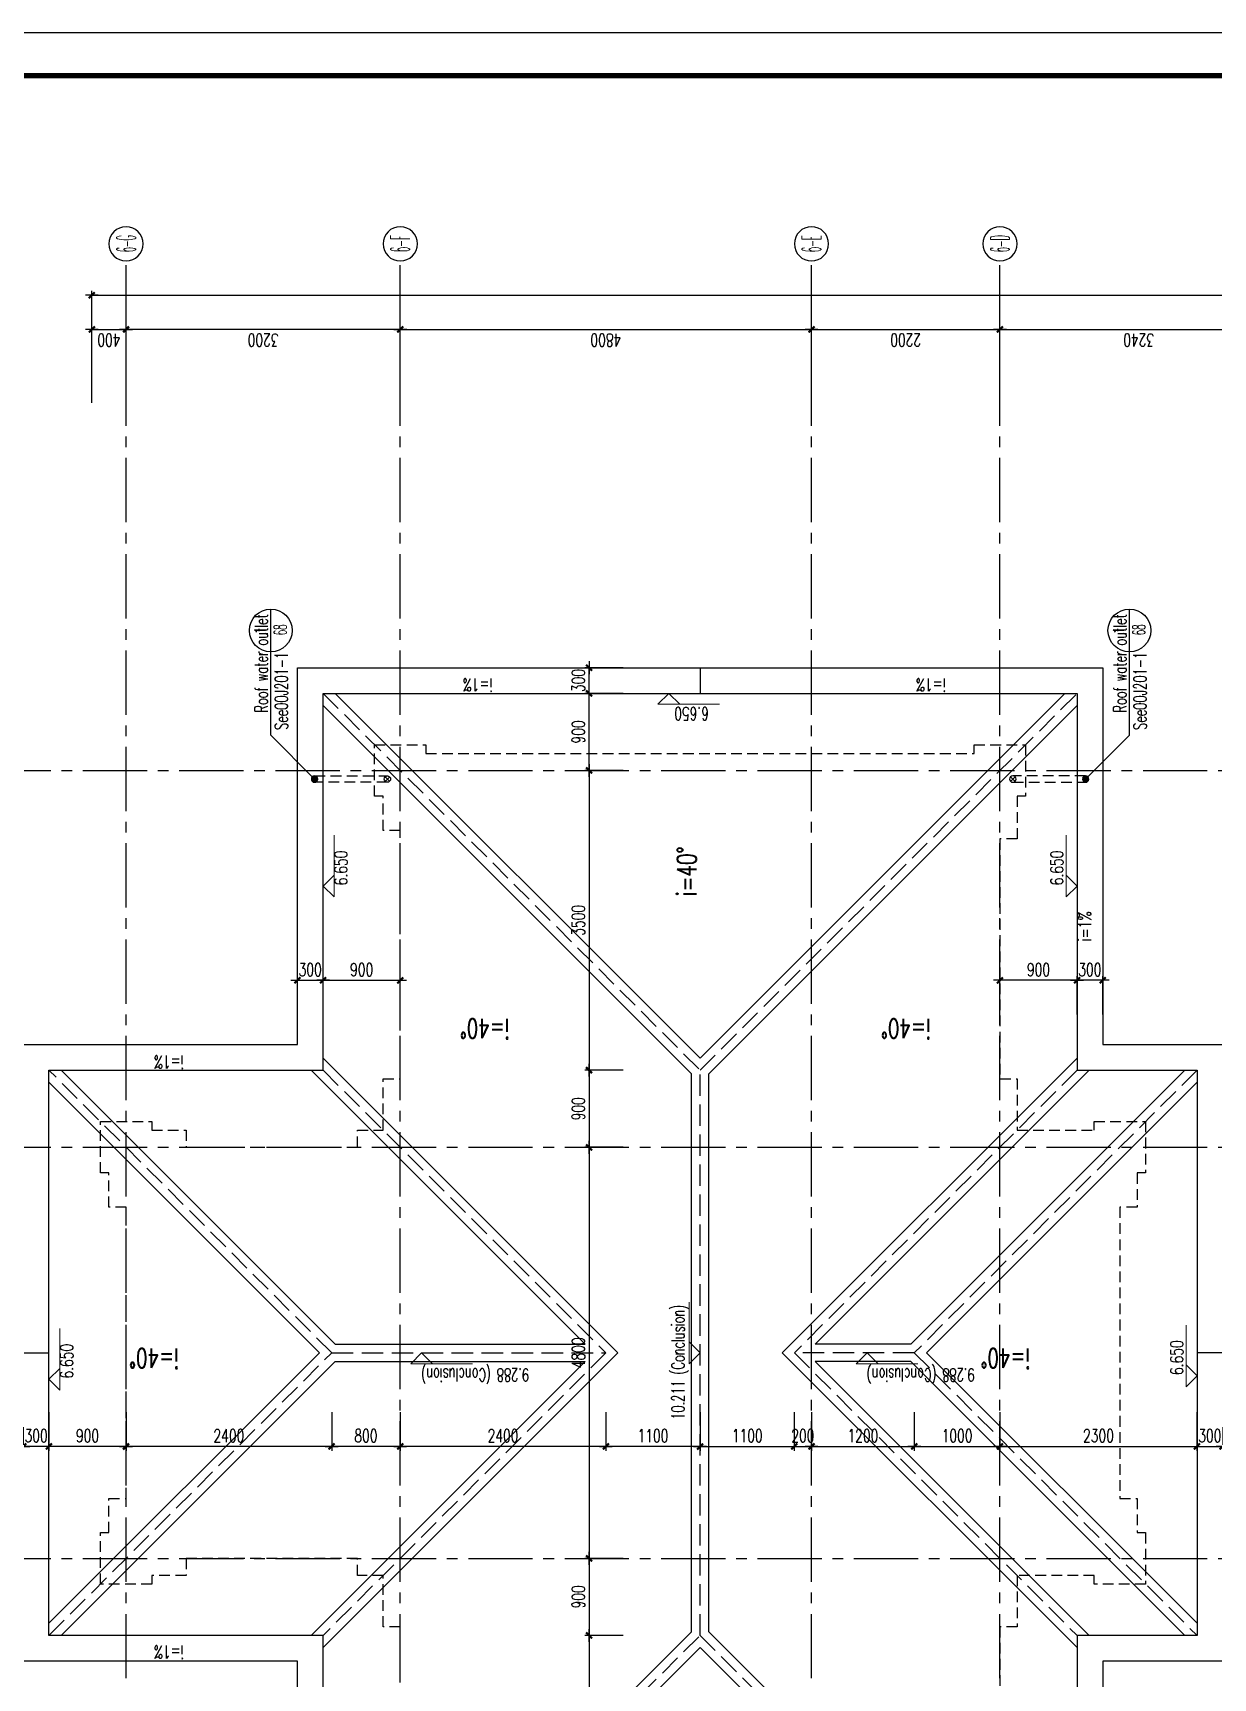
# Model space of a CAD drawing. Extents: x -176901 to -116100, y 26213 to 68263.
# Drawn here: x -165245 to -151470, y 49052 to 68263 of the extents above; entities that cross this region are included whole.
import ezdxf
from ezdxf.enums import TextEntityAlignment as Align

# ---------------------------------------------------------------- set-up
doc = ezdxf.new("R2010")
doc.units = 0
doc.header["$LTSCALE"] = 1000
doc.header["$MEASUREMENT"] = 0
for name, pattern in [('ACAD_ISO08W100', [36, 24, -3, 6, -3]), ('DASH', [0.35, 0.25, -0.1]), ('HIDDEN2', [0.1875, 0.125, -0.0625]), ('Plans$0$CENTER2', [1.125, 0.75, -0.125, 0.125, -0.125])]:
    doc.linetypes.add(name, pattern=pattern)
doc.layers.get('0').update_dxf_attribs({"linetype": 'CONTINUOUS'})
doc.layers.get('Defpoints').update_dxf_attribs({"linetype": 'CONTINUOUS'})
for name, color, linetype in [('A-AXIS', 3, 'CONTINUOUS'), ('A-AXIS-TEXT', 7, 'CONTINUOUS'), ('A-DIM', 201, 'CONTINUOUS'), ('A-DOTE', 8, 'ACAD_ISO08W100'), ('A-FIN-GRAN', 34, 'CONTINUOUS'), ('A-NOTE', 150, 'CONTINUOUS'), ('A-NOTE-CN', 150, 'CONTINUOUS'), ('A-PUB-DIM', 3, 'CONTINUOUS'), ('A-RAIN', 6, 'CONTINUOUS'), ('A-ROOF', 7, 'CONTINUOUS'), ('A-TEXT-CN', 31, 'CONTINUOUS'), ('Plans$0$Grid', 9, 'Plans$0$CENTER2'), ('图框', 7, 'CONTINUOUS')]:
    doc.layers.add(name, color=color, linetype=linetype)
doc.layers.add('A-LEVEL', color=135, linetype='CONTINUOUS', lineweight=0)
doc.styles.add('_HZTXT', font='tjromans.shx', dxfattribs={"width": 0.7, "bigfont": 'tjhztxt.shx'})
doc.styles.add('COMPLEX', font='COMPLEX')
doc.styles.add('DIM_FONT', font='SIMPLEX', dxfattribs={"width": 0.7, "bigfont": 'GBCBIG'})
doc.styles.add('PRC-S', font='tjromans.shx', dxfattribs={"width": 0.7, "bigfont": 'tjhztxt.shx'})
doc.styles.add('TJHZTXT', font='tjromans.shx', dxfattribs={"width": 0.8, "bigfont": 'tjhztxt.shx'})
doc.styles.add('TONGJI-FONT', font='simplex.shx', dxfattribs={"width": 0.65})
doc.styles.add('zjz', font='tjromans.shx', dxfattribs={"width": 0.7, "height": 500, "bigfont": 'tjhztxt.shx'})
doc.dimstyles.new('DIM100', dxfattribs={"dimscale": 100, "dimtxt": 3, "dimasz": 0.01, "dimexe": 1, "dimexo": 1, "dimgap": 1, "dimtad": 1, "dimdec": 0, "dimtxsty": 'DIM_FONT', "dimblk1": '_DIMX', "dimblk2": '_DIMX', "dimsah": 1, "dimcen": 0.01, "dimclrd": 256, "dimclre": 256, "dimclrt": 7, "dimazin": 3, "dimtfac": 1, "dimtdec": 0, "dimtix": 1, "dimtmove": 2, "dimatfit": 3, "dimldrblk": '_DIMX', "dimfxl": 0, "dimtzin": 5, "dimarcsym": 0})

# ---------------------------------------------------------------- blocks, each defined once
blk = doc.blocks.new('_DIMX')
blk.add_line((-150, 0), (150, 0))
at = {"const_width": 50}
blk.add_lwpolyline([(-70, -70), (70, 70)], dxfattribs=at)
blk = doc.blocks.new('*D25')
at = {"layer": 'A-PUB-DIM', "lineweight": -2}
for p, q in [((7251, 16240), (7852, 16240)), ((7802, 16239), (7802, 11440)), ((7251, 11440), (7852, 11440))]:
    blk.add_line(p, q, dxfattribs=at)
at = {"layer": 'Defpoints', "color": 0}
for p in [(7201, 16240), (7201, 11440), (7802, 11440)]:
    blk.add_point(p, dxfattribs=at)
at = {"layer": 'A-PUB-DIM', "lineweight": -2, "xscale": 0.5, "yscale": 0.5, "zscale": 0.5}
for p, rotation in [((7802, 16240), 90), ((7802, 11440), 270)]:
    blk.add_blockref('_DIMX', p, dxfattribs=dict(at, rotation=rotation))
at = {"layer": 'A-PUB-DIM', "insert": (7677, 13840), "char_height": 150, "attachment_point": 5, "rotation": 90, "style": 'DIM_FONT'}
blk.add_mtext('\\A1;4800', dxfattribs=at)
blk = doc.blocks.new('*D26')
at = {"layer": 'A-PUB-DIM', "lineweight": -2}
for p, q in [((7251, 11440), (7852, 11440)), ((7802, 11439), (7802, 9240)), ((7251, 9240), (7852, 9240))]:
    blk.add_line(p, q, dxfattribs=at)
at = {"layer": 'Defpoints', "color": 0}
for p in [(7201, 11440), (7201, 9240), (7802, 9240)]:
    blk.add_point(p, dxfattribs=at)
at = {"layer": 'A-PUB-DIM', "lineweight": -2, "xscale": 0.5, "yscale": 0.5, "zscale": 0.5}
for p, rotation in [((7802, 11440), 90), ((7802, 9240), 270)]:
    blk.add_blockref('_DIMX', p, dxfattribs=dict(at, rotation=rotation))
at = {"layer": 'A-PUB-DIM', "insert": (7677, 10340), "char_height": 150, "attachment_point": 5, "rotation": 90, "style": 'DIM_FONT'}
blk.add_mtext('\\A1;2200', dxfattribs=at)
blk = doc.blocks.new('*D27')
at = {"layer": 'A-PUB-DIM', "lineweight": -2}
for p, q in [((7251, 9240), (7852, 9240)), ((7802, 9239), (7802, 6001)), ((7251, 6000), (7852, 6000))]:
    blk.add_line(p, q, dxfattribs=at)
at = {"layer": 'Defpoints', "color": 0}
for p in [(7201, 9240), (7201, 6000), (7802, 6000)]:
    blk.add_point(p, dxfattribs=at)
at = {"layer": 'A-PUB-DIM', "lineweight": -2, "xscale": 0.5, "yscale": 0.5, "zscale": 0.5}
for p, rotation in [((7802, 9240), 90), ((7802, 6000), 270)]:
    blk.add_blockref('_DIMX', p, dxfattribs=dict(at, rotation=rotation))
at = {"layer": 'A-PUB-DIM', "insert": (7677, 7620), "char_height": 150, "attachment_point": 5, "rotation": 90, "style": 'DIM_FONT'}
blk.add_mtext('\\A1;3240', dxfattribs=at)
blk = doc.blocks.new('*D30')
at = {"layer": 'A-PUB-DIM', "lineweight": -2}
for p, q in [((6943, 19840), (8252, 19840)), ((8202, 19840), (8202, -10799)), ((6943, -10800), (8252, -10800))]:
    blk.add_line(p, q, dxfattribs=at)
at = {"layer": 'Defpoints', "color": 0}
for p in [(6893, 19840), (6893, -10800), (8202, -10800)]:
    blk.add_point(p, dxfattribs=at)
at = {"layer": 'A-PUB-DIM', "lineweight": -2, "xscale": 0.5, "yscale": 0.5, "zscale": 0.5}
for p, rotation in [((8202, 19840), 90), ((8202, -10800), 270)]:
    blk.add_blockref('_DIMX', p, dxfattribs=dict(at, rotation=rotation))
at = {"layer": 'A-PUB-DIM', "insert": (8077, 4520), "char_height": 150, "attachment_point": 5, "rotation": 90, "style": 'DIM_FONT'}
blk.add_mtext('\\A1;30640', dxfattribs=at)
blk = doc.blocks.new('_AXISO')
blk.add_circle((0, 0), 0.5)
at = {"layer": 'A-AXIS-TEXT', "style": 'COMPLEX', "width": 1.041667}
blk.add_attdef('A', text='', height=0.56, dxfattribs=at).set_placement((-0.25, -0.28), (0.25, -0.28), align=Align.FIT)
blk = doc.blocks.new('*D38')
at = {"layer": 'A-PUB-DIM', "lineweight": -2}
for p, q in [((7251, 19440), (7852, 19440)), ((7802, 16240), (7802, 19439)), ((7251, 16240), (7852, 16240))]:
    blk.add_line(p, q, dxfattribs=at)
at = {"layer": 'Defpoints', "color": 0}
for p in [(7201, 19440), (7802, 19440), (7201, 16240)]:
    blk.add_point(p, dxfattribs=at)
at = {"layer": 'A-PUB-DIM', "lineweight": -2, "xscale": 0.5, "yscale": 0.5, "zscale": 0.5}
for p, rotation in [((7802, 19440), 90), ((7802, 16240), 270)]:
    blk.add_blockref('_DIMX', p, dxfattribs=dict(at, rotation=rotation))
at = {"layer": 'A-PUB-DIM', "insert": (7677, 17840), "char_height": 150, "attachment_point": 5, "rotation": 90, "style": 'DIM_FONT'}
blk.add_mtext('\\A1;3200', dxfattribs=at)
blk = doc.blocks.new('*D41')
at = {"layer": 'A-PUB-DIM', "lineweight": -2}
for p, q in [((7251, 19840), (7852, 19840)), ((7802, 19840), (7802, 19440)), ((7251, 19440), (7852, 19440))]:
    blk.add_line(p, q, dxfattribs=at)
at = {"layer": 'Defpoints', "color": 0}
for p in [(7201, 19840), (7201, 19440), (7802, 19440)]:
    blk.add_point(p, dxfattribs=at)
at = {"layer": 'A-PUB-DIM', "lineweight": -2, "xscale": 0.5, "yscale": 0.5, "zscale": 0.5}
for p, rotation in [((7802, 19840), 90), ((7802, 19440), 270)]:
    blk.add_blockref('_DIMX', p, dxfattribs=dict(at, rotation=rotation))
at = {"layer": 'A-PUB-DIM', "insert": (7677, 19640), "char_height": 150, "attachment_point": 5, "rotation": 90, "style": 'DIM_FONT'}
blk.add_mtext('\\A1;400', dxfattribs=at)
blk = doc.blocks.new('A$C27EA7CCC')
at = {"layer": 'A-LEVEL', "linetype": 'ByBlock'}
blk.add_lwpolyline([(1018, 509), (509, 0), (0, 509), (2880, 509)], dxfattribs=at)
at = {"layer": 'A-LEVEL', "style": 'zjz', "width": 0.7}
for tag, p in [('-6.000（建筑）', (3635, 1346)), ('-6.300（结构）', (3635, 645))]:
    blk.add_attdef(tag, text='', height=600, dxfattribs=at).set_placement(p, align=Align.RIGHT)
blk = doc.blocks.new('RAIN PIPE@100x100')
for p, q in [((-27, -27), (27, 27)), ((-27, 27), (27, -27))]:
    blk.add_line(p, q)
blk.add_circle((0, 0), 37.5)
blk = doc.blocks.new('*D42')
at = {"layer": 'A-DIM', "lineweight": -2}
for p, q in [((-158354, 49550), (-158804, 49550)), ((-158754, 49550), (-158754, 46051)), ((-158354, 46050), (-158804, 46050))]:
    blk.add_line(p, q, dxfattribs=at)
at = {"layer": 'Defpoints', "color": 0}
for p in [(-158304, 49550), (-158754, 46050), (-158304, 46050)]:
    blk.add_point(p, dxfattribs=at)
at = {"layer": 'A-DIM', "lineweight": -2, "xscale": 0.5, "yscale": 0.5, "zscale": 0.5}
for p, rotation in [((-158754, 49550), 90), ((-158754, 46050), 270)]:
    blk.add_blockref('_DIMX', p, dxfattribs=dict(at, rotation=rotation))
at = {"layer": 'A-DIM', "insert": (-158879, 47800), "char_height": 150, "attachment_point": 5, "rotation": 90, "style": 'DIM_FONT'}
blk.add_mtext('\\A1;3500', dxfattribs=at)
blk = doc.blocks.new('*D43')
at = {"layer": 'A-DIM', "lineweight": -2}
for p, q in [((-158354, 50450), (-158804, 50450)), ((-158754, 50450), (-158754, 49551)), ((-158354, 49550), (-158804, 49550))]:
    blk.add_line(p, q, dxfattribs=at)
at = {"layer": 'Defpoints', "color": 0}
for p in [(-158304, 50450), (-158754, 49550), (-158304, 49550)]:
    blk.add_point(p, dxfattribs=at)
at = {"layer": 'A-DIM', "lineweight": -2, "xscale": 0.5, "yscale": 0.5, "zscale": 0.5}
for p, rotation in [((-158754, 50450), 90), ((-158754, 49550), 270)]:
    blk.add_blockref('_DIMX', p, dxfattribs=dict(at, rotation=rotation))
at = {"layer": 'A-DIM', "insert": (-158879, 50000), "char_height": 150, "attachment_point": 5, "rotation": 90, "style": 'DIM_FONT'}
blk.add_mtext('\\A1;900', dxfattribs=at)
blk = doc.blocks.new('*D44')
at = {"layer": 'A-DIM', "lineweight": -2}
for p, q in [((-158354, 55250), (-158804, 55250)), ((-158754, 55250), (-158754, 50451)), ((-158354, 50450), (-158804, 50450))]:
    blk.add_line(p, q, dxfattribs=at)
at = {"layer": 'Defpoints', "color": 0}
for p in [(-158304, 55250), (-158754, 50450), (-158304, 50450)]:
    blk.add_point(p, dxfattribs=at)
at = {"layer": 'A-DIM', "lineweight": -2, "xscale": 0.5, "yscale": 0.5, "zscale": 0.5}
for p, rotation in [((-158754, 55250), 90), ((-158754, 50450), 270)]:
    blk.add_blockref('_DIMX', p, dxfattribs=dict(at, rotation=rotation))
at = {"layer": 'A-DIM', "insert": (-158879, 52850), "char_height": 150, "attachment_point": 5, "rotation": 90, "style": 'DIM_FONT'}
blk.add_mtext('\\A1;4800', dxfattribs=at)
blk = doc.blocks.new('*D45')
at = {"layer": 'A-DIM', "lineweight": -2}
for p, q in [((-158354, 56150), (-158804, 56150)), ((-158754, 56150), (-158754, 55251)), ((-158354, 55250), (-158804, 55250))]:
    blk.add_line(p, q, dxfattribs=at)
at = {"layer": 'Defpoints', "color": 0}
for p in [(-158304, 56150), (-158754, 55250), (-158304, 55250)]:
    blk.add_point(p, dxfattribs=at)
at = {"layer": 'A-DIM', "lineweight": -2, "xscale": 0.5, "yscale": 0.5, "zscale": 0.5}
for p, rotation in [((-158754, 56150), 90), ((-158754, 55250), 270)]:
    blk.add_blockref('_DIMX', p, dxfattribs=dict(at, rotation=rotation))
at = {"layer": 'A-DIM', "insert": (-158879, 55700), "char_height": 150, "attachment_point": 5, "rotation": 90, "style": 'DIM_FONT'}
blk.add_mtext('\\A1;900', dxfattribs=at)
blk = doc.blocks.new('*D46')
at = {"layer": 'A-DIM', "lineweight": -2}
for p, q in [((-158354, 59650), (-158804, 59650)), ((-158754, 59650), (-158754, 56151)), ((-158354, 56150), (-158804, 56150))]:
    blk.add_line(p, q, dxfattribs=at)
at = {"layer": 'Defpoints', "color": 0}
for p in [(-158304, 59650), (-158754, 56150), (-158304, 56150)]:
    blk.add_point(p, dxfattribs=at)
at = {"layer": 'A-DIM', "lineweight": -2, "xscale": 0.5, "yscale": 0.5, "zscale": 0.5}
for p, rotation in [((-158754, 59650), 90), ((-158754, 56150), 270)]:
    blk.add_blockref('_DIMX', p, dxfattribs=dict(at, rotation=rotation))
at = {"layer": 'A-DIM', "insert": (-158879, 57900), "char_height": 150, "attachment_point": 5, "rotation": 90, "style": 'DIM_FONT'}
blk.add_mtext('\\A1;3500', dxfattribs=at)
blk = doc.blocks.new('*D47')
at = {"layer": 'A-DIM', "lineweight": -2}
for p, q in [((-157458, 52157), (-157458, 51707)), ((-156358, 52157), (-156358, 51707)), ((-157457, 51757), (-156358, 51757))]:
    blk.add_line(p, q, dxfattribs=at)
at = {"layer": 'Defpoints', "color": 0}
for p in [(-157458, 52207), (-156358, 52207), (-156358, 51757)]:
    blk.add_point(p, dxfattribs=at)
at = {"layer": 'A-DIM', "lineweight": -2, "xscale": 0.5, "yscale": 0.5, "zscale": 0.5, "rotation": 180}
blk.add_blockref('_DIMX', (-157458, 51757), dxfattribs=at)
at = {"layer": 'A-DIM', "lineweight": -2, "xscale": 0.5, "yscale": 0.5, "zscale": 0.5}
blk.add_blockref('_DIMX', (-156358, 51757), dxfattribs=at)
at = {"layer": 'A-DIM', "insert": (-156908, 51882), "char_height": 150, "attachment_point": 5, "style": 'DIM_FONT'}
blk.add_mtext('\\A1;1100', dxfattribs=at)
blk = doc.blocks.new('*D48')
at = {"layer": 'A-DIM', "lineweight": -2}
for p, q in [((-156358, 52157), (-156358, 51707)), ((-156158, 52157), (-156158, 51707)), ((-156358, 51757), (-156359, 51757)), ((-156358, 51757), (-156158, 51757)), ((-156157, 51757), (-156157, 51757))]:
    blk.add_line(p, q, dxfattribs=at)
at = {"layer": 'Defpoints', "color": 0}
for p in [(-156358, 52207), (-156158, 52207), (-156158, 51757)]:
    blk.add_point(p, dxfattribs=at)
at = {"layer": 'A-DIM', "lineweight": -2, "xscale": 0.5, "yscale": 0.5, "zscale": 0.5}
blk.add_blockref('_DIMX', (-156358, 51757), dxfattribs=at)
at = {"layer": 'A-DIM', "lineweight": -2, "xscale": 0.5, "yscale": 0.5, "zscale": 0.5, "rotation": 180}
blk.add_blockref('_DIMX', (-156158, 51757), dxfattribs=at)
at = {"layer": 'A-DIM', "insert": (-156258, 51882), "char_height": 150, "attachment_point": 5, "style": 'DIM_FONT'}
blk.add_mtext('\\A1;200', dxfattribs=at)
blk = doc.blocks.new('*D49')
at = {"layer": 'A-DIM', "lineweight": -2}
for p, q in [((-156158, 52157), (-156158, 51707)), ((-154958, 52157), (-154958, 51707)), ((-156157, 51757), (-154958, 51757))]:
    blk.add_line(p, q, dxfattribs=at)
at = {"layer": 'Defpoints', "color": 0}
for p in [(-156158, 52207), (-154958, 52207), (-154958, 51757)]:
    blk.add_point(p, dxfattribs=at)
at = {"layer": 'A-DIM', "lineweight": -2, "xscale": 0.5, "yscale": 0.5, "zscale": 0.5, "rotation": 180}
blk.add_blockref('_DIMX', (-156158, 51757), dxfattribs=at)
at = {"layer": 'A-DIM', "lineweight": -2, "xscale": 0.5, "yscale": 0.5, "zscale": 0.5}
blk.add_blockref('_DIMX', (-154958, 51757), dxfattribs=at)
at = {"layer": 'A-DIM', "insert": (-155558, 51882), "char_height": 150, "attachment_point": 5, "style": 'DIM_FONT'}
blk.add_mtext('\\A1;1200', dxfattribs=at)
blk = doc.blocks.new('*D50')
at = {"layer": 'A-DIM', "lineweight": -2}
for p, q in [((-158558, 52157), (-158558, 51707)), ((-157458, 52157), (-157458, 51707)), ((-157458, 51757), (-158557, 51757))]:
    blk.add_line(p, q, dxfattribs=at)
at = {"layer": 'Defpoints', "color": 0}
for p in [(-158558, 52207), (-157458, 52207), (-158558, 51757)]:
    blk.add_point(p, dxfattribs=at)
at = {"layer": 'A-DIM', "lineweight": -2, "xscale": 0.5, "yscale": 0.5, "zscale": 0.5, "rotation": 180}
blk.add_blockref('_DIMX', (-158558, 51757), dxfattribs=at)
at = {"layer": 'A-DIM', "lineweight": -2, "xscale": 0.5, "yscale": 0.5, "zscale": 0.5}
blk.add_blockref('_DIMX', (-157458, 51757), dxfattribs=at)
at = {"layer": 'A-DIM', "insert": (-158008, 51882), "char_height": 150, "attachment_point": 5, "style": 'DIM_FONT'}
blk.add_mtext('\\A1;1100', dxfattribs=at)
blk = doc.blocks.new('*D51')
at = {"layer": 'A-DIM', "lineweight": -2}
for p, q in [((-160958, 52157), (-160958, 51707)), ((-158558, 52157), (-158558, 51707)), ((-158558, 51757), (-160957, 51757))]:
    blk.add_line(p, q, dxfattribs=at)
at = {"layer": 'Defpoints', "color": 0}
for p in [(-160958, 52207), (-158558, 52207), (-160958, 51757)]:
    blk.add_point(p, dxfattribs=at)
at = {"layer": 'A-DIM', "lineweight": -2, "xscale": 0.5, "yscale": 0.5, "zscale": 0.5, "rotation": 180}
blk.add_blockref('_DIMX', (-160958, 51757), dxfattribs=at)
at = {"layer": 'A-DIM', "lineweight": -2, "xscale": 0.5, "yscale": 0.5, "zscale": 0.5}
blk.add_blockref('_DIMX', (-158558, 51757), dxfattribs=at)
at = {"layer": 'A-DIM', "insert": (-159758, 51882), "char_height": 150, "attachment_point": 5, "style": 'DIM_FONT'}
blk.add_mtext('\\A1;2400', dxfattribs=at)
blk = doc.blocks.new('*D52')
at = {"layer": 'A-DIM', "lineweight": -2}
for p, q in [((-161758, 52157), (-161758, 51707)), ((-160958, 52157), (-160958, 51707)), ((-160958, 51757), (-161757, 51757))]:
    blk.add_line(p, q, dxfattribs=at)
at = {"layer": 'Defpoints', "color": 0}
for p in [(-161758, 52207), (-160958, 52207), (-161758, 51757)]:
    blk.add_point(p, dxfattribs=at)
at = {"layer": 'A-DIM', "lineweight": -2, "xscale": 0.5, "yscale": 0.5, "zscale": 0.5}
for p, rotation in [((-161758, 51757), 179.9999999999958), ((-160958, 51757), 359.9999999999959)]:
    blk.add_blockref('_DIMX', p, dxfattribs=dict(at, rotation=rotation))
at = {"layer": 'A-DIM', "insert": (-161358, 51882), "char_height": 150, "attachment_point": 5, "style": 'DIM_FONT'}
blk.add_mtext('\\A1;800', dxfattribs=at)
blk = doc.blocks.new('sy')
blk.add_line((1948, 0), (2948, 0))
blk.add_circle((2448, 0), 500)
at = {"layer": 'A-NOTE', "linetype": 'Continuous'}
blk.add_line((0, 0), (2948, 0), dxfattribs=at)
at = {"layer": 'A-NOTE', "linetype": 'Continuous', "style": 'PRC-S', "width": 0.7}
for tag, p in [('S01', (788, 70)), ('详建施', (788, -373)), ('302', (2169, -370))]:
    blk.add_attdef(tag, p, '', height=350, dxfattribs=at)
blk.add_attdef('1', text='', height=350, dxfattribs=at).set_placement((2449, 232), align=Align.MIDDLE)
blk = doc.blocks.new('floor drain@75')
at = {"layer": 'A-RAIN'}
h = blk.add_hatch(dxfattribs=at)
h.set_pattern_fill('ANSI31', color=256, scale=0.2, style=0)
edge = h.paths.add_edge_path()
edge.add_arc((0, 0), 0.0938, 0, 360)
blk.add_circle((0, 0), 0.0938, dxfattribs=at)
blk = doc.blocks.new('*D53')
at = {"layer": 'A-DIM', "lineweight": -2}
for p, q in [((-154958, 52157), (-154958, 51707)), ((-153958, 52157), (-153958, 51707)), ((-154957, 51757), (-153958, 51757))]:
    blk.add_line(p, q, dxfattribs=at)
at = {"layer": 'Defpoints', "color": 0}
for p in [(-154958, 52207), (-153958, 52207), (-153958, 51757)]:
    blk.add_point(p, dxfattribs=at)
at = {"layer": 'A-DIM', "lineweight": -2, "xscale": 0.5, "yscale": 0.5, "zscale": 0.5, "rotation": 180}
blk.add_blockref('_DIMX', (-154958, 51757), dxfattribs=at)
at = {"layer": 'A-DIM', "lineweight": -2, "xscale": 0.5, "yscale": 0.5, "zscale": 0.5}
blk.add_blockref('_DIMX', (-153958, 51757), dxfattribs=at)
at = {"layer": 'A-DIM', "insert": (-154458, 51882), "char_height": 150, "attachment_point": 5, "style": 'DIM_FONT'}
blk.add_mtext('\\A1;1000', dxfattribs=at)
blk = doc.blocks.new('*D54')
at = {"layer": 'A-DIM', "lineweight": -2}
for p, q in [((-153958, 52157), (-153958, 51707)), ((-151658, 52157), (-151658, 51707)), ((-153957, 51757), (-151658, 51757))]:
    blk.add_line(p, q, dxfattribs=at)
at = {"layer": 'Defpoints', "color": 0}
for p in [(-153958, 52207), (-151658, 52207), (-151658, 51757)]:
    blk.add_point(p, dxfattribs=at)
at = {"layer": 'A-DIM', "lineweight": -2, "xscale": 0.5, "yscale": 0.5, "zscale": 0.5, "rotation": 180}
blk.add_blockref('_DIMX', (-153958, 51757), dxfattribs=at)
at = {"layer": 'A-DIM', "lineweight": -2, "xscale": 0.5, "yscale": 0.5, "zscale": 0.5}
blk.add_blockref('_DIMX', (-151658, 51757), dxfattribs=at)
at = {"layer": 'A-DIM', "insert": (-152808, 51882), "char_height": 150, "attachment_point": 5, "style": 'DIM_FONT'}
blk.add_mtext('\\A1;2300', dxfattribs=at)
blk = doc.blocks.new('*D55')
at = {"layer": 'A-DIM', "lineweight": -2}
for p, q in [((-151658, 52157), (-151658, 51707)), ((-151358, 52157), (-151358, 51707)), ((-151658, 51757), (-151659, 51757)), ((-151658, 51757), (-151358, 51757)), ((-151357, 51757), (-151357, 51757))]:
    blk.add_line(p, q, dxfattribs=at)
at = {"layer": 'Defpoints', "color": 0}
for p in [(-151658, 52207), (-151358, 52207), (-151358, 51757)]:
    blk.add_point(p, dxfattribs=at)
at = {"layer": 'A-DIM', "lineweight": -2, "xscale": 0.5, "yscale": 0.5, "zscale": 0.5}
blk.add_blockref('_DIMX', (-151658, 51757), dxfattribs=at)
at = {"layer": 'A-DIM', "lineweight": -2, "xscale": 0.5, "yscale": 0.5, "zscale": 0.5, "rotation": 180}
blk.add_blockref('_DIMX', (-151358, 51757), dxfattribs=at)
at = {"layer": 'A-DIM', "insert": (-151508, 51882), "char_height": 150, "attachment_point": 5, "style": 'DIM_FONT'}
blk.add_mtext('\\A1;300', dxfattribs=at)
blk = doc.blocks.new('*D56')
at = {"layer": 'A-DIM', "lineweight": -2}
for p, q in [((-164158, 52157), (-164158, 51707)), ((-161758, 52157), (-161758, 51707)), ((-161758, 51757), (-164157, 51757))]:
    blk.add_line(p, q, dxfattribs=at)
at = {"layer": 'Defpoints', "color": 0}
for p in [(-164158, 52207), (-161758, 52207), (-164158, 51757)]:
    blk.add_point(p, dxfattribs=at)
at = {"layer": 'A-DIM', "lineweight": -2, "xscale": 0.5, "yscale": 0.5, "zscale": 0.5}
for p, rotation in [((-164158, 51757), 179.9999999999958), ((-161758, 51757), 359.9999999999959)]:
    blk.add_blockref('_DIMX', p, dxfattribs=dict(at, rotation=rotation))
at = {"layer": 'A-DIM', "insert": (-162958, 51882), "char_height": 150, "attachment_point": 5, "style": 'DIM_FONT'}
blk.add_mtext('\\A1;2400', dxfattribs=at)
blk = doc.blocks.new('*D57')
at = {"layer": 'A-DIM', "lineweight": -2}
for p, q in [((-165058, 52157), (-165058, 51707)), ((-164158, 52157), (-164158, 51707)), ((-164158, 51757), (-165057, 51757))]:
    blk.add_line(p, q, dxfattribs=at)
at = {"layer": 'Defpoints', "color": 0}
for p in [(-165058, 52207), (-164158, 52207), (-165058, 51757)]:
    blk.add_point(p, dxfattribs=at)
at = {"layer": 'A-DIM', "lineweight": -2, "xscale": 0.5, "yscale": 0.5, "zscale": 0.5, "rotation": 180}
blk.add_blockref('_DIMX', (-165058, 51757), dxfattribs=at)
at = {"layer": 'A-DIM', "lineweight": -2, "xscale": 0.5, "yscale": 0.5, "zscale": 0.5}
blk.add_blockref('_DIMX', (-164158, 51757), dxfattribs=at)
at = {"layer": 'A-DIM', "insert": (-164608, 51882), "char_height": 150, "attachment_point": 5, "style": 'DIM_FONT'}
blk.add_mtext('\\A1;900', dxfattribs=at)
blk = doc.blocks.new('*D58')
at = {"layer": 'A-DIM', "lineweight": -2}
for p, q in [((-165358, 52157), (-165358, 51707)), ((-165058, 52157), (-165058, 51707)), ((-165358, 51757), (-165359, 51757)), ((-165058, 51757), (-165358, 51757)), ((-165057, 51757), (-165057, 51757))]:
    blk.add_line(p, q, dxfattribs=at)
at = {"layer": 'Defpoints', "color": 0}
for p in [(-165358, 52207), (-165058, 52207), (-165358, 51757)]:
    blk.add_point(p, dxfattribs=at)
at = {"layer": 'A-DIM', "lineweight": -2, "xscale": 0.5, "yscale": 0.5, "zscale": 0.5}
blk.add_blockref('_DIMX', (-165358, 51757), dxfattribs=at)
at = {"layer": 'A-DIM', "lineweight": -2, "xscale": 0.5, "yscale": 0.5, "zscale": 0.5, "rotation": 180}
blk.add_blockref('_DIMX', (-165058, 51757), dxfattribs=at)
at = {"layer": 'A-DIM', "insert": (-165208, 51882), "char_height": 150, "attachment_point": 5, "style": 'DIM_FONT'}
blk.add_mtext('\\A1;300', dxfattribs=at)
blk = doc.blocks.new('*D59')
at = {"layer": 'A-DIM', "lineweight": -2}
for p, q in [((-158354, 60550), (-158804, 60550)), ((-158754, 59651), (-158754, 60550)), ((-158354, 59650), (-158804, 59650))]:
    blk.add_line(p, q, dxfattribs=at)
at = {"layer": 'Defpoints', "color": 0}
for p in [(-158754, 60550), (-158304, 60550), (-158304, 59650)]:
    blk.add_point(p, dxfattribs=at)
at = {"layer": 'A-DIM', "lineweight": -2, "xscale": 0.5, "yscale": 0.5, "zscale": 0.5}
for p, rotation in [((-158754, 60550), 90), ((-158754, 59650), 270)]:
    blk.add_blockref('_DIMX', p, dxfattribs=dict(at, rotation=rotation))
at = {"layer": 'A-DIM', "insert": (-158879, 60100), "char_height": 150, "attachment_point": 5, "rotation": 90, "style": 'DIM_FONT'}
blk.add_mtext('\\A1;900', dxfattribs=at)
blk = doc.blocks.new('*D60')
at = {"layer": 'A-DIM', "lineweight": -2}
for p, q in [((-158354, 60850), (-158804, 60850)), ((-158754, 60851), (-158754, 60851)), ((-158754, 60550), (-158754, 60850)), ((-158354, 60550), (-158804, 60550)), ((-158754, 60550), (-158754, 60549))]:
    blk.add_line(p, q, dxfattribs=at)
at = {"layer": 'Defpoints', "color": 0}
for p in [(-158754, 60850), (-158304, 60850), (-158304, 60550)]:
    blk.add_point(p, dxfattribs=at)
at = {"layer": 'A-DIM', "lineweight": -2, "xscale": 0.5, "yscale": 0.5, "zscale": 0.5}
for p, rotation in [((-158754, 60850), 270), ((-158754, 60550), 90)]:
    blk.add_blockref('_DIMX', p, dxfattribs=dict(at, rotation=rotation))
at = {"layer": 'A-DIM', "insert": (-158879, 60700), "char_height": 150, "attachment_point": 5, "rotation": 90, "style": 'DIM_FONT'}
blk.add_mtext('\\A1;300', dxfattribs=at)
blk = doc.blocks.new('*D75')
at = {"layer": 'A-DIM', "lineweight": -2}
for p, q in [((-162158, 56800), (-162158, 57250)), ((-161858, 56800), (-161858, 57250)), ((-162158, 57200), (-162159, 57200)), ((-162158, 57200), (-161858, 57200)), ((-161857, 57200), (-161857, 57200))]:
    blk.add_line(p, q, dxfattribs=at)
at = {"layer": 'Defpoints', "color": 0}
for p in [(-161858, 57200), (-162158, 56750), (-161858, 56750)]:
    blk.add_point(p, dxfattribs=at)
at = {"layer": 'A-DIM', "lineweight": -2, "xscale": 0.5, "yscale": 0.5, "zscale": 0.5}
blk.add_blockref('_DIMX', (-162158, 57200), dxfattribs=at)
at = {"layer": 'A-DIM', "lineweight": -2, "xscale": 0.5, "yscale": 0.5, "zscale": 0.5, "rotation": 180}
blk.add_blockref('_DIMX', (-161858, 57200), dxfattribs=at)
at = {"layer": 'A-DIM', "insert": (-162008, 57325), "char_height": 150, "attachment_point": 5, "style": 'DIM_FONT'}
blk.add_mtext('\\A1;300', dxfattribs=at)
blk = doc.blocks.new('*D76')
at = {"layer": 'A-DIM', "lineweight": -2}
for p, q in [((-161858, 56800), (-161858, 57250)), ((-160958, 56800), (-160958, 57250)), ((-161857, 57200), (-160958, 57200))]:
    blk.add_line(p, q, dxfattribs=at)
at = {"layer": 'Defpoints', "color": 0}
for p in [(-160958, 57200), (-161858, 56750), (-160958, 56750)]:
    blk.add_point(p, dxfattribs=at)
at = {"layer": 'A-DIM', "lineweight": -2, "xscale": 0.5, "yscale": 0.5, "zscale": 0.5, "rotation": 180}
blk.add_blockref('_DIMX', (-161858, 57200), dxfattribs=at)
at = {"layer": 'A-DIM', "lineweight": -2, "xscale": 0.5, "yscale": 0.5, "zscale": 0.5}
blk.add_blockref('_DIMX', (-160958, 57200), dxfattribs=at)
at = {"layer": 'A-DIM', "insert": (-161408, 57325), "char_height": 150, "attachment_point": 5, "style": 'DIM_FONT'}
blk.add_mtext('\\A1;900', dxfattribs=at)
blk = doc.blocks.new('*D77')
at = {"layer": 'A-DIM', "lineweight": -2}
for p, q in [((-153058, 56800), (-153058, 57250)), ((-152758, 56800), (-152758, 57250)), ((-153058, 57200), (-153059, 57200)), ((-152758, 57200), (-153058, 57200)), ((-152757, 57200), (-152757, 57200))]:
    blk.add_line(p, q, dxfattribs=at)
at = {"layer": 'Defpoints', "color": 0}
for p in [(-153058, 57200), (-153058, 56750), (-152758, 56750)]:
    blk.add_point(p, dxfattribs=at)
at = {"layer": 'A-DIM', "lineweight": -2, "xscale": 0.5, "yscale": 0.5, "zscale": 0.5}
blk.add_blockref('_DIMX', (-153058, 57200), dxfattribs=at)
at = {"layer": 'A-DIM', "lineweight": -2, "xscale": 0.5, "yscale": 0.5, "zscale": 0.5, "rotation": 180}
blk.add_blockref('_DIMX', (-152758, 57200), dxfattribs=at)
at = {"layer": 'A-DIM', "insert": (-152908, 57325), "char_height": 150, "attachment_point": 5, "style": 'DIM_FONT'}
blk.add_mtext('\\A1;300', dxfattribs=at)
blk = doc.blocks.new('*D78')
at = {"layer": 'A-DIM', "lineweight": -2}
for p, q in [((-153958, 56800), (-153958, 57250)), ((-153058, 56800), (-153058, 57250)), ((-153058, 57200), (-153957, 57200))]:
    blk.add_line(p, q, dxfattribs=at)
at = {"layer": 'Defpoints', "color": 0}
for p in [(-153958, 57200), (-153958, 56750), (-153058, 56750)]:
    blk.add_point(p, dxfattribs=at)
at = {"layer": 'A-DIM', "lineweight": -2, "xscale": 0.5, "yscale": 0.5, "zscale": 0.5, "rotation": 180}
blk.add_blockref('_DIMX', (-153958, 57200), dxfattribs=at)
at = {"layer": 'A-DIM', "lineweight": -2, "xscale": 0.5, "yscale": 0.5, "zscale": 0.5}
blk.add_blockref('_DIMX', (-153058, 57200), dxfattribs=at)
at = {"layer": 'A-DIM', "insert": (-153508, 57325), "char_height": 150, "attachment_point": 5, "style": 'DIM_FONT'}
blk.add_mtext('\\A1;900', dxfattribs=at)
blk = doc.blocks.new('TJAD_TK_A0')
at = {"layer": '图框'}
blk.add_line((2162, 399.3), (973, 399.3), dxfattribs=at)
at = {"layer": '图框', "const_width": 1.2}
blk.add_lwpolyline([(2152, -431.7), (2152, 389.3), (998, 389.3), (998, -431.7)], close=True, dxfattribs=at)
blk = doc.blocks.new('Grid')
at = {"layer": 'Plans$0$Grid', "color": 8}
for p, q in [((-6548.2, 23320), (-6548.2, -15380)), ((-1748.2, 23320), (-1748.2, -15380)), ((2651.8, 23320), (2651.8, -15380)), ((-28198.2, 19440), (8601.8, 19440)), ((-28198.2, 16240), (8601.8, 16240)), ((-28198.2, 11440), (8601.8, 11440)), ((-28198.2, 9240), (8601.8, 9240))]:
    blk.add_line(p, q, dxfattribs=at)
at = {"layer": 'A-AXIS'}
ref = blk.add_blockref('_AXISO', (8801.8, 19440), dxfattribs=dict(at, xscale=-400.0000000232831, yscale=399.9999999941792, zscale=400))
ref.add_attrib('A', '6-G', dxfattribs={"layer": 'A-AXIS-TEXT', "height": 224, "style": 'COMPLEX', "width": 0.287528}).set_placement((8705.5, 19328), (8901.8, 19328), align=Align.FIT)
ref = blk.add_blockref('_AXISO', (8801.8, 16240), dxfattribs=dict(at, xscale=-400.0000000232831, yscale=399.9999999941792, zscale=400))
ref.add_attrib('A', '6-F', dxfattribs={"layer": 'A-AXIS-TEXT', "height": 224, "style": 'COMPLEX', "width": 0.296803}).set_placement((8705.5, 16128), (8901.8, 16128), align=Align.FIT)
ref = blk.add_blockref('_AXISO', (8801.8, 11440), dxfattribs=dict(at, xscale=-400.0000000232831, yscale=399.9999999941792, zscale=400))
ref.add_attrib('A', '6-E', dxfattribs={"layer": 'A-AXIS-TEXT', "height": 224, "style": 'COMPLEX', "width": 0.296803}).set_placement((8705.5, 11328), (8901.8, 11328), align=Align.FIT)
ref = blk.add_blockref('_AXISO', (8801.8, 9240), dxfattribs=dict(at, xscale=-400.0000000232831, yscale=399.9999999941792, zscale=400))
ref.add_attrib('A', '6-D', dxfattribs={"layer": 'A-AXIS-TEXT', "height": 224, "style": 'COMPLEX', "width": 0.292092}).set_placement((8705.5, 9128), (8901.8, 9128), align=Align.FIT)
at = {"layer": 'A-PUB-DIM'}
for base, p1, p2, angle, picture, middle in [((8201.8, -10800), (6893.4, 19840), (6893.4, -10800), 90, '*D30', (8076.8, 4520)), ((7801.8, 19440), (7201.1, 19840), (7201.1, 19440), 90, '*D41', (7676.8, 19640)), ((7801.8, 19440), (7201.1, 16240), (7201.1, 19440), 270, '*D38', (7676.8, 17840)), ((7801.8, 11440), (7201.1, 16240), (7201.1, 11440), 90, '*D25', (7676.8, 13840)), ((7801.8, 9240), (7201.1, 11440), (7201.1, 9240), 90, '*D26', (7676.8, 10340)), ((7801.8, 6000), (7201.1, 9240), (7201.1, 6000), 90, '*D27', (7676.8, 7620))]:
    dim = blk.add_linear_dim(base=base, p1=p1, p2=p2, angle=angle, dimstyle='DIM100', override={"dimscale": 50, "dimclrt": 256}, dxfattribs=at)
    dim.commit()
    dim.dimension.update_dxf_attribs({"geometry": picture, "text_midpoint": middle})

msp = doc.modelspace()

# ---------------------------------------------------------------- linework, layer by layer
at = {"layer": 'A-FIN-GRAN', "linetype": 'HIDDEN2'}
for points in [[(-160957.8, 46750.2), (-160957.8, 49650.5), (-161157.8, 49650.5), (-161157.8, 50250.2), (-161457.8, 50250.2), (-161457.8, 50450.2), (-163457.8, 50450.2), (-163457.8, 50250.2), (-163857.8, 50250.2), (-163857.8, 50150.2), (-164457.8, 50150.2), (-164457.8, 50750.2), (-164357.8, 50750.2), (-164357.8, 51150.2), (-164157.8, 51150.2), (-164157.8, 54550.2), (-164357.8, 54550.2), (-164357.8, 54950.2), (-164457.8, 54950.2), (-164457.8, 55550.2), (-163857.8, 55550.2), (-163857.8, 55450.2), (-163457.8, 55450.2), (-163457.8, 55250.2), (-161457.8, 55250.2), (-161457.8, 55450.2), (-161157.8, 55450.2), (-161157.8, 56049.9), (-160957.8, 56049.9), (-160957.8, 58950.2), (-161157.8, 58950.2), (-161157.8, 59350.2), (-161257.8, 59350.2), (-161257.8, 59950.2), (-160657.8, 59950.2), (-160657.8, 59850.2), (-154257.8, 59850.2), (-154257.8, 59950.2), (-153657.8, 59950.2), (-153657.8, 59350.2), (-153757.8, 59350.2), (-153757.8, 58850.2), (-153957.8, 58850.2), (-153957.8, 56050.2)], [(-153957.8, 56050.2), (-153757.8, 56050.2), (-153757.8, 55450.2), (-152857.8, 55450.2), (-152857.8, 55550.2), (-152257.8, 55550.2), (-152257.8, 54950.2), (-152357.8, 54950.2), (-152357.8, 54550.2), (-152557.8, 54550.2), (-152557.8, 51150.2), (-152357.8, 51150.2), (-152357.8, 50750.2), (-152257.8, 50750.2), (-152257.8, 50150.2), (-152857.8, 50150.2), (-152857.8, 50250.2), (-153757.8, 50250.2), (-153757.8, 49650.2), (-153957.8, 49650.2), (-153957.8, 46850.2)]]:
    msp.add_lwpolyline(points, dxfattribs=at)
at = {"layer": 'A-NOTE', "linetype": 'Continuous'}
for p, q in [((-161957.8, 59550.2), (-162468.6, 60061.1)), ((-152957.8, 59550.2), (-152446.9, 60061.1))]:
    msp.add_line(p, q, dxfattribs=at)
at = {"layer": 'A-PUB-DIM', "linetype": 'Continuous', "flags": 128}
for points in [[(-157457.8, 59063, 0, 75, 0), (-157457.8, 58913, 0, 0, 0), (-157457.8, 57964.6, 0, 0, 0)], [(-160563.5, 56792.2, 0, 75, 0), (-160413.5, 56792.2, 0, 0, 0), (-159465.2, 56792.2, 0, 0, 0)], [(-154352, 56792.2, 0, 75, 0), (-154502, 56792.2, 0, 0, 0), (-155450.4, 56792.2, 0, 0, 0)], [(-164423.8, 52942.2, 0, 75, 0), (-164273.8, 52942.2, 0, 0, 0), (-163325.4, 52942.2, 0, 0, 0)], [(-153190.6, 52942.2, 0, 75, 0), (-153340.6, 52942.2, 0, 0, 0), (-154289, 52942.2, 0, 0, 0)], [(-160563.5, 49092.2, 0, 75, 0), (-160413.5, 49092.2, 0, 0, 0), (-159465.2, 49092.2, 0, 0, 0)], [(-154352, 49092.2, 0, 75, 0), (-154502, 49092.2, 0, 0, 0), (-155450.4, 49092.2, 0, 0, 0)]]:
    msp.add_lwpolyline(points, format="xyseb", dxfattribs=at)
at = {"layer": 'A-RAIN'}
for p, q in [((-157457.8, 60850.2), (-157457.8, 60550.2)), ((-165357.8, 52850.2), (-165057.8, 52850.2)), ((-151357.8, 52850.2), (-151657.8, 52850.2))]:
    msp.add_line(p, q, dxfattribs=at)
at = {"layer": 'A-RAIN', "linetype": 'HIDDEN2'}
for p, q in [((-161957.8, 59587.7), (-161107.8, 59587.7)), ((-152957.8, 59587.7), (-153807.8, 59587.7)), ((-161107.8, 59512.7), (-161957.8, 59512.7)), ((-153807.8, 59512.7), (-152957.8, 59512.7))]:
    msp.add_line(p, q, dxfattribs=at)
at = {"layer": 'A-RAIN'}
msp.add_lwpolyline([(-160007.8, 45150.2), (-161857.8, 45150.2), (-161857.8, 49550.2), (-165057.8, 49550.2), (-165057.8, 56150.2), (-161857.8, 56150.2), (-161857.8, 60550.2), (-153057.8, 60550.2), (-153057.8, 56150.2), (-151657.8, 56150.2), (-151657.8, 49550.2), (-153057.8, 49550.2), (-153057.8, 45150.2), (-157107.8, 45150.2)], dxfattribs=at)
at = {"layer": 'A-ROOF'}
for p, q in [((-157557.8, 49591.7), (-157557.8, 56108.8)), ((-157357.8, 49591.7), (-157357.8, 56108.8)), ((-161716.3, 52950.2), (-158799.2, 52950.2)), ((-154999.2, 52950.2), (-156116.3, 52950.2)), ((-161716.3, 52750.2), (-158799.2, 52750.2)), ((-154999.2, 52750.2), (-156116.3, 52750.2))]:
    msp.add_line(p, q, dxfattribs=at)
at = {"layer": 'A-ROOF', "linetype": 'DASH'}
for p, q in [((-157457.8, 49550.2), (-157457.8, 56150.2)), ((-161757.8, 52850.2), (-158557.8, 52850.2)), ((-154957.8, 52850.2), (-156357.8, 52850.2))]:
    msp.add_line(p, q, dxfattribs=at)
at = {"layer": 'A-ROOF'}
for points in [[(-160007.8, 44850.2), (-162157.8, 44850.2), (-162157.8, 49250.2), (-165357.8, 49250.2), (-165357.8, 56450.2), (-162157.8, 56450.2), (-162157.8, 60850.2), (-152757.8, 60850.2), (-152757.8, 56450.2), (-151357.8, 56450.2), (-151357.8, 49250.2), (-152757.8, 49250.2), (-152757.8, 44850.2)], [(-161716.3, 60550.2), (-157457.8, 56291.7), (-153199.2, 60550.2)], [(-161857.8, 60408.8), (-157557.8, 56108.8)], [(-157357.8, 56108.8), (-153057.8, 60408.8)], [(-161857.8, 56291.7), (-158416.3, 52850.2), (-161857.8, 49408.8)], [(-153057.8, 56291.7), (-156499.2, 52850.2), (-153057.8, 49408.8)], [(-161716.3, 52950.2), (-164916.3, 56150.2)], [(-161999.2, 56150.2), (-158799.2, 52950.2)], [(-152916.3, 56150.2), (-156116.3, 52950.2)], [(-151799.2, 56150.2), (-154999.2, 52950.2)], [(-165057.8, 49691.7), (-161899.2, 52850.2), (-165057.8, 56008.8)], [(-151657.8, 56008.8), (-154816.3, 52850.2), (-151657.8, 49691.7)], [(-164916.3, 49550.2), (-161716.3, 52750.2)], [(-158799.2, 52750.2), (-161999.2, 49550.2)], [(-156116.3, 52750.2), (-152916.3, 49550.2)], [(-154999.2, 52750.2), (-151799.2, 49550.2)], [(-161857.8, 45291.7), (-157557.8, 49591.7)], [(-157357.8, 49591.7), (-153057.8, 45291.7)], [(-161716.3, 45150.2), (-157457.8, 49408.8), (-153199.2, 45150.2)]]:
    msp.add_lwpolyline(points, dxfattribs=at)
at = {"layer": 'A-ROOF', "linetype": 'DASH'}
for points in [[(-161857.8, 60550.2), (-157457.8, 56150.2), (-153057.8, 60550.2)], [(-165057.8, 49550.2), (-161757.8, 52850.2), (-165057.8, 56150.2)], [(-161857.8, 56150.2), (-158557.8, 52850.2), (-161857.8, 49550.2)], [(-153057.8, 56150.2), (-156357.8, 52850.2), (-153057.8, 49550.2)], [(-151657.8, 56150.2), (-154957.8, 52850.2), (-151657.8, 49550.2)], [(-161857.8, 45150.2), (-157457.8, 49550.2), (-153057.8, 45150.2)]]:
    msp.add_lwpolyline(points, dxfattribs=at)
at = {"layer": 'A-TEXT-CN'}
for points in [[(-159680.9, 60804.2, 0, 0, 0), (-160280.9, 60804.2, 40, 0, 0), (-160430.9, 60804.2, 0, 0, 0)], [(-155138.9, 60804.2, 0, 0, 0), (-154538.9, 60804.2, 40, 0, 0), (-154388.9, 60804.2, 0, 0, 0)], [(-152815.1, 57454.6, 0, 0, 0), (-152815.1, 58054.6, 40, 0, 0), (-152815.1, 58204.6, 0, 0, 0)], [(-164033.2, 56400.2, 0, 0, 0), (-163433.2, 56400.2, 40, 0, 0), (-163283.2, 56400.2, 0, 0, 0)], [(-164033.2, 49510.2, 0, 0, 0), (-163433.2, 49510.2, 40, 0, 0), (-163283.2, 49510.2, 0, 0, 0)]]:
    msp.add_lwpolyline(points, format="xyseb", dxfattribs=at)

# ---------------------------------------------------------------- block references
at = {"layer": 'A-DOTE', "rotation": 90}
msp.add_blockref('Grid', (-144717.8, 56998.5), dxfattribs=at)
at = {"layer": 'A-LEVEL', "linetype": 'ByBlock'}
ref = msp.add_blockref('A$C27EA7CCC', (-157950.3, 60550.2), dxfattribs=dict(at, xscale=-0.25, yscale=0.25, zscale=0.25, rotation=180))
ref.add_attrib('-6.300（结构）', '6.650', dxfattribs={"height": 150, "rotation": 180, "style": '_HZTXT', "width": 0.7}).set_placement((-157760.1, 60389), align=Align.RIGHT)
ref = msp.add_blockref('A$C27EA7CCC', (-161857.8, 58173), dxfattribs=dict(at, xscale=-0.25, yscale=0.25, zscale=0.25, rotation=270))
ref.add_attrib('-6.300（结构）', '6.650', dxfattribs={"height": 150, "rotation": 90, "style": '_HZTXT', "width": 0.7}).set_placement((-161575.4, 58714.6), align=Align.RIGHT)
ref = msp.add_blockref('A$C27EA7CCC', (-153057.8, 58173), dxfattribs=dict(at, xscale=0.25, yscale=0.25, zscale=0.25, rotation=90))
ref.add_attrib('-6.300（结构）', '6.650', dxfattribs={"height": 150, "rotation": 90, "style": '_HZTXT', "width": 0.7}).set_placement((-153219, 58714.6), align=Align.RIGHT)
ref = msp.add_blockref('A$C27EA7CCC', (-157457.8, 52723), dxfattribs=dict(at, xscale=0.25, yscale=0.25, zscale=0.25, rotation=90))
ref.add_attrib('-6.000（建筑）', '10.211 (Conclusion)', dxfattribs={"height": 150, "rotation": 90, "style": 'TONGJI-FONT', "width": 0.65}).set_placement((-157641.4, 53411.2), align=Align.RIGHT)
ref = msp.add_blockref('A$C27EA7CCC', (-165057.8, 52413.6), dxfattribs=dict(at, xscale=-0.25, yscale=0.25, zscale=0.25, rotation=270))
ref.add_attrib('-6.300（结构）', '6.650', dxfattribs={"height": 150, "rotation": 90, "style": '_HZTXT', "width": 0.7}).set_placement((-164775.4, 52955.2), align=Align.RIGHT)
ref = msp.add_blockref('A$C27EA7CCC', (-151657.8, 52454.8), dxfattribs=dict(at, xscale=0.25, yscale=0.25, zscale=0.25, rotation=90))
ref.add_attrib('-6.300（结构）', '6.650', dxfattribs={"height": 150, "rotation": 90, "style": '_HZTXT', "width": 0.7}).set_placement((-151819, 52996.4), align=Align.RIGHT)
ref = msp.add_blockref('A$C27EA7CCC', (-160835, 52850.2), dxfattribs=dict(at, xscale=-0.25, yscale=0.25, zscale=0.25, rotation=180))
ref.add_attrib('-6.000（建筑）', '9.288 (Conclusion)', dxfattribs={"height": 150, "rotation": 180, "style": 'TONGJI-FONT', "width": 0.65}).set_placement((-160712.2, 52666.6), align=Align.RIGHT)
ref = msp.add_blockref('A$C27EA7CCC', (-155635, 52850.2), dxfattribs=dict(at, xscale=-0.25, yscale=0.25, zscale=0.25, rotation=180))
ref.add_attrib('-6.000（建筑）', '9.288 (Conclusion)', dxfattribs={"height": 150, "rotation": 180, "style": 'TONGJI-FONT', "width": 0.65}).set_placement((-155512.2, 52666.6), align=Align.RIGHT)
at = {"layer": 'A-NOTE'}
ref = msp.add_blockref('sy', (-162468.6, 60061.1), dxfattribs=dict(at, xscale=0.5, yscale=0.5, zscale=0.5, rotation=90))
ref.add_attrib('302', '68', (-162283.5, 61228.3), dxfattribs={"layer": 'A-NOTE-CN', "linetype": 'Continuous', "height": 150, "rotation": 90, "style": 'TJHZTXT', "width": 0.5})
ref.add_attrib('1', '1', dxfattribs={"layer": 'A-NOTE-CN', "linetype": 'Continuous', "height": 150, "rotation": 90, "style": 'TJHZTXT', "width": 0.8}).set_placement((-162584.8, 61285.5), align=Align.MIDDLE)
ref.add_attrib('S01', 'Roof water outlet', (-162503.6, 60327.6), dxfattribs={"layer": 'A-NOTE-CN', "linetype": 'Continuous', "height": 150, "rotation": 90, "style": 'TONGJI-FONT', "width": 0.65})
ref.add_attrib('详建施', 'See00J201-1', (-162269.7, 60124.8), dxfattribs={"layer": 'A-NOTE-CN', "linetype": 'Continuous', "height": 150, "rotation": 90, "style": 'TONGJI-FONT', "width": 0.65})
ref = msp.add_blockref('sy', (-152446.9, 60061.1), dxfattribs=dict(at, xscale=0.5, yscale=0.5, zscale=0.5, rotation=90))
ref.add_attrib('302', '68', (-152261.7, 61228.3), dxfattribs={"layer": 'A-NOTE-CN', "linetype": 'Continuous', "height": 150, "rotation": 90, "style": 'TJHZTXT', "width": 0.5})
ref.add_attrib('1', '1', dxfattribs={"layer": 'A-NOTE-CN', "linetype": 'Continuous', "height": 150, "rotation": 90, "style": 'TJHZTXT', "width": 0.8}).set_placement((-152563.1, 61285.5), align=Align.MIDDLE)
ref.add_attrib('S01', 'Roof water outlet', (-152481.9, 60327.6), dxfattribs={"layer": 'A-NOTE-CN', "linetype": 'Continuous', "height": 150, "rotation": 90, "style": 'TONGJI-FONT', "width": 0.65})
ref.add_attrib('详建施', 'See00J201-1', (-152248, 60124.8), dxfattribs={"layer": 'A-NOTE-CN', "linetype": 'Continuous', "height": 150, "rotation": 90, "style": 'TONGJI-FONT', "width": 0.65})
at = {"layer": 'A-RAIN', "xscale": -400, "yscale": 400, "zscale": 400, "rotation": 270}
for p in [(-161957.8, 59550.2), (-152957.8, 59550.2)]:
    msp.add_blockref('floor drain@75', p, dxfattribs=at)
at = {"layer": 'A-RAIN', "rotation": 90}
msp.add_blockref('RAIN PIPE@100x100', (-161107.8, 59550.2), dxfattribs=at)
at = {"layer": 'A-RAIN', "xscale": -1, "rotation": 270}
msp.add_blockref('RAIN PIPE@100x100', (-153807.8, 59550.2), dxfattribs=at)
at = {"layer": '图框', "xscale": 50, "yscale": 50, "zscale": 50}
msp.add_blockref('TJAD_TK_A0', (-225550.9, 48298.1), dxfattribs=at)

# ---------------------------------------------------------------- texts
at = {"layer": 'A-RAIN', "style": 'PRC-S', "width": 0.7}
for rotation, p in [(90, (-157500.8, 58182.1)), (180, (-159682.6, 56749.1)), (180, (-154766.5, 56749.1)), (180, (-163542.9, 52899.1)), (180, (-153605.1, 52899.1))]:
    msp.add_text('i=40%%D', height=225, rotation=rotation, dxfattribs=at).set_placement(p)
at = {"layer": 'A-TEXT-CN', "char_height": 150, "width": 3418.622, "style": 'PRC-S'}
for insert, attachment_point, rotation in [((-159879.8, 60574.9), 1, 180), ((-154940.1, 60574.9), 3, 180), ((-153044.4, 57653.5), 1, 90), ((-163834.4, 56170.9), 3, 180), ((-163834.4, 49281), 3, 180)]:
    msp.add_mtext('i=1%', dxfattribs=dict(at, insert=insert, attachment_point=attachment_point, rotation=rotation))

# ---------------------------------------------------------------- dimensions: what is measured, and where the dimension line sits
at = {"layer": 'A-DIM'}
for p1, p2, distance, picture, middle in [((-158304.5, 60550.2), (-158304.5, 60850.2), 450, '*D60', (-158879.5, 60700.2)), ((-158304.5, 59650.2), (-158304.5, 60550.2), 450, '*D59', (-158879.5, 60100.2)), ((-158304.5, 59650.2), (-158304.5, 56150.2), -450, '*D46', (-158879.5, 57900.2)), ((-162157.8, 56750.2), (-161857.8, 56750.2), 450, '*D75', (-162007.8, 57325.2)), ((-161857.8, 56750.2), (-160957.8, 56750.2), 450, '*D76', (-161407.8, 57325.2)), ((-153057.8, 56750.2), (-153957.8, 56750.2), -450, '*D78', (-153507.8, 57325.2)), ((-152757.8, 56750.2), (-153057.8, 56750.2), -450, '*D77', (-152907.8, 57325.2)), ((-158304.5, 56150.2), (-158304.5, 55250.2), -450, '*D45', (-158879.5, 55700.2)), ((-158304.5, 55250.2), (-158304.5, 50450.2), -450, '*D44', (-158879.5, 52850.2)), ((-165057.8, 52207.5), (-165357.8, 52207.5), 450, '*D58', (-165207.8, 51882.5)), ((-164157.8, 52207.5), (-165057.8, 52207.5), 450, '*D57', (-164607.8, 51882.5)), ((-161757.8, 52207.5), (-164157.8, 52207.5), 450, '*D56', (-162957.8, 51882.5)), ((-160957.8, 52207.5), (-161757.8, 52207.5), 450, '*D52', (-161357.8, 51882.5)), ((-158557.8, 52207.5), (-160957.8, 52207.5), 450, '*D51', (-159757.8, 51882.5)), ((-157457.8, 52207.5), (-158557.8, 52207.5), 450, '*D50', (-158007.8, 51882.5)), ((-157457.8, 52207.5), (-156357.8, 52207.5), -450, '*D47', (-156907.8, 51882.5)), ((-156357.8, 52207.5), (-156157.8, 52207.5), -450, '*D48', (-156257.8, 51882.5)), ((-156157.8, 52207.5), (-154957.8, 52207.5), -450, '*D49', (-155557.8, 51882.5)), ((-154957.8, 52207.5), (-153957.8, 52207.5), -450, '*D53', (-154457.8, 51882.5)), ((-153957.8, 52207.5), (-151657.8, 52207.5), -450, '*D54', (-152807.8, 51882.5)), ((-151657.8, 52207.5), (-151357.8, 52207.5), -450, '*D55', (-151507.8, 51882.5)), ((-158304.5, 50450.2), (-158304.5, 49550.2), -450, '*D43', (-158879.5, 50000.2)), ((-158304.5, 49550.2), (-158304.5, 46050.2), -450, '*D42', (-158879.5, 47800.2))]:
    dim = msp.add_aligned_dim(p1=p1, p2=p2, distance=distance, dimstyle='DIM100', override={"dimscale": 50, "dimclrt": 256}, dxfattribs=at)
    dim.commit()
    dim.dimension.update_dxf_attribs({"geometry": picture, "text_midpoint": middle})

doc.saveas('drawing.dxf')
